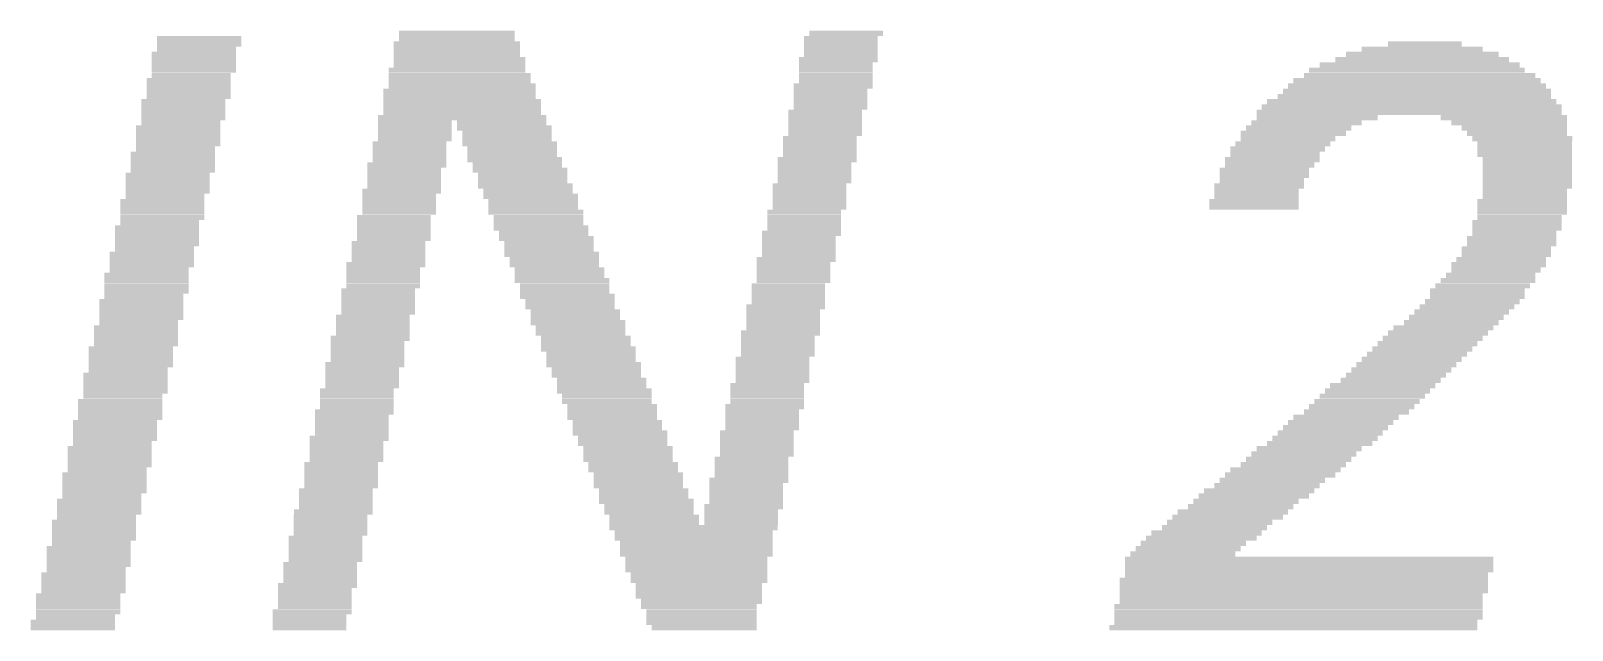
# Model space of a CAD drawing. Extents: x 3 to 114, y 9 to 132.
# Drawn here: x 3.49 to 7.955, y 40.716 to 42.453 of the extents above; entities that cross this region are included whole.
import ezdxf

# ---------------------------------------------------------------- set-up
doc = ezdxf.new("R2010")
doc.units = 0
doc.layers.add('254', color=53, linetype='CONTINUOUS')

# ---------------------------------------------------------------- blocks, each defined once
blk = doc.blocks.new('RECT')
blk.add_solid([(-0.5, -0.5), (0.5, -0.5), (-0.5, 0.5), (0.5, 0.5)])

msp = doc.modelspace()

# ---------------------------------------------------------------- block references
at = {"layer": '254', "yscale": 0.0152}
for p, xscale in [((3.9776, 42.4307), 0.2438), ((3.9776, 42.4155), 0.2438), ((4.7244, 42.4155), 0.3658), ((4.7244, 42.4459), 0.3353), ((4.7244, 42.4307), 0.3353), ((5.8369, 42.4307), 0.2134), ((5.8369, 42.4155), 0.2134), ((5.8522, 42.4459), 0.2134), ((7.5286, 42.4155), 0.2134), ((3.9624, 42.385), 0.2438), ((3.9624, 42.3697), 0.2438), ((3.97, 42.4002), 0.2286), ((4.7244, 42.4002), 0.3658), ((4.7244, 42.385), 0.3658), ((4.732, 42.3697), 0.381), ((5.8293, 42.3697), 0.2286), ((5.8369, 42.4002), 0.2134), ((5.8369, 42.385), 0.2134), ((7.5209, 42.3697), 0.5029), ((7.5209, 42.385), 0.442), ((7.5209, 42.4002), 0.3505), ((3.9624, 42.3545), 0.2438), ((3.9624, 42.3393), 0.2438), ((3.9548, 42.324), 0.2286), ((4.7244, 42.3393), 0.3962), ((4.732, 42.324), 0.4115), ((4.732, 42.3545), 0.381), ((5.8217, 42.3545), 0.2134), ((5.8217, 42.3393), 0.2134), ((5.8217, 42.324), 0.2134), ((7.5133, 42.324), 0.6706), ((7.5057, 42.3393), 0.6248), ((7.5133, 42.3545), 0.5791), ((3.9472, 42.3088), 0.2438), ((3.9472, 42.2935), 0.2438), ((4.732, 42.3088), 0.4115), ((4.7396, 42.2935), 0.4267), ((5.8141, 42.2935), 0.2286), ((5.8217, 42.3088), 0.2134), ((7.5057, 42.2935), 0.7468), ((7.5057, 42.3088), 0.7163), ((3.9319, 42.2478), 0.2438), ((3.9472, 42.2783), 0.2438), ((3.9472, 42.2631), 0.2438), ((4.732, 42.2783), 0.442), ((4.732, 42.2631), 0.442), ((4.7396, 42.2478), 0.4572), ((5.8064, 42.2783), 0.2134), ((5.8064, 42.2631), 0.2134), ((5.8064, 42.2478), 0.2134), ((7.4905, 42.2478), 0.8382), ((7.4981, 42.2631), 0.7925), ((7.5057, 42.2783), 0.7772), ((3.9319, 42.2326), 0.2438), ((3.9319, 42.2173), 0.2438), ((3.9319, 42.2021), 0.2438), ((4.7396, 42.2021), 0.4877), ((4.7396, 42.2326), 0.4572), ((4.7396, 42.2173), 0.4572), ((5.7912, 42.2173), 0.2134), ((5.7912, 42.2021), 0.2134), ((5.8064, 42.2326), 0.2134), ((7.4828, 42.2173), 0.8839), ((7.2161, 42.2021), 0.3505), ((7.4905, 42.2326), 0.8687), ((7.7572, 42.2021), 0.3658), ((3.9167, 42.1716), 0.2438), ((3.9167, 42.1564), 0.2438), ((3.9243, 42.1869), 0.2286), ((4.6025, 42.1869), 0.2134), ((4.6025, 42.1716), 0.2134), ((4.6025, 42.1564), 0.2134), ((4.8539, 42.1869), 0.2591), ((4.8616, 42.1716), 0.2743), ((4.8692, 42.1564), 0.2591), ((5.7912, 42.1869), 0.2134), ((5.7912, 42.1716), 0.2134), ((5.7912, 42.1564), 0.2134), ((7.1476, 42.1564), 0.3048), ((7.1628, 42.1716), 0.3048), ((7.1857, 42.1869), 0.32), ((7.7724, 42.1869), 0.3353), ((7.7876, 42.1716), 0.3048), ((7.7953, 42.1564), 0.2896), ((3.9167, 42.1411), 0.2438), ((3.9167, 42.1259), 0.2438), ((3.9091, 42.1107), 0.2286), ((4.5872, 42.1259), 0.2134), ((4.5872, 42.1107), 0.2134), ((4.6025, 42.1411), 0.2134), ((4.8692, 42.1411), 0.2591), ((4.8768, 42.1259), 0.2743), ((4.8844, 42.1107), 0.2591), ((5.776, 42.1411), 0.2134), ((5.776, 42.1259), 0.2134), ((5.776, 42.1107), 0.2134), ((7.1018, 42.1107), 0.2743), ((7.1171, 42.1259), 0.2743), ((7.1323, 42.1411), 0.2743), ((7.8105, 42.1411), 0.2896), ((7.8181, 42.1259), 0.2743), ((7.8181, 42.1107), 0.2743), ((3.9014, 42.0954), 0.2438), ((3.9014, 42.0802), 0.2438), ((3.9014, 42.0649), 0.2438), ((4.5796, 42.0649), 0.2286), ((4.5872, 42.0954), 0.2134), ((4.5872, 42.0802), 0.2134), ((4.8844, 42.0954), 0.2591), ((4.892, 42.0802), 0.2743), ((4.8997, 42.0649), 0.2591), ((5.7683, 42.0802), 0.2286), ((5.7607, 42.0649), 0.2134), ((5.776, 42.0954), 0.2134), ((7.0866, 42.0802), 0.2743), ((7.079, 42.0649), 0.2591), ((7.0942, 42.0954), 0.2591), ((7.8181, 42.0954), 0.2743), ((7.8257, 42.0802), 0.2591), ((7.8257, 42.0649), 0.2591), ((3.8862, 42.0345), 0.2438), ((3.8862, 42.0192), 0.2438), ((3.9014, 42.0497), 0.2438), ((4.572, 42.0497), 0.2134), ((4.572, 42.0345), 0.2134), ((4.572, 42.0192), 0.2134), ((4.9073, 42.0497), 0.2743), ((4.9149, 42.0345), 0.2591), ((4.9149, 42.0192), 0.2591), ((5.7607, 42.0497), 0.2134), ((5.7607, 42.0345), 0.2134), ((5.7607, 42.0192), 0.2134), ((7.0637, 42.0497), 0.2591), ((7.0637, 42.0345), 0.2591), ((7.0561, 42.0192), 0.2438), ((7.8257, 42.0497), 0.2591), ((7.8257, 42.0345), 0.2591), ((7.8257, 42.0192), 0.2591), ((3.8862, 42.004), 0.2438), ((3.8862, 41.9887), 0.2438), ((3.8786, 41.9735), 0.2286), ((4.5644, 41.9887), 0.2286), ((4.5568, 41.9735), 0.2134), ((4.572, 42.004), 0.2134), ((4.9225, 42.004), 0.2743), ((4.9301, 41.9887), 0.2591), ((4.9378, 41.9735), 0.2743), ((5.7455, 42.004), 0.2134), ((5.7455, 41.9887), 0.2134), ((5.7455, 41.9735), 0.2134), ((7.0485, 42.004), 0.2591), ((7.0409, 41.9887), 0.2438), ((7.0409, 41.9735), 0.2438), ((7.8257, 42.004), 0.2591), ((7.8181, 41.9887), 0.2438), ((7.8181, 41.9735), 0.2438), ((3.871, 41.9583), 0.2438), ((3.871, 41.943), 0.2438), ((3.871, 41.9278), 0.2438), ((4.5568, 41.9583), 0.2134), ((4.5568, 41.943), 0.2134), ((4.5568, 41.9278), 0.2134), ((4.9454, 41.9583), 0.2591), ((4.9454, 41.943), 0.2591), ((4.953, 41.9278), 0.2743), ((5.7302, 41.9278), 0.2134), ((5.7455, 41.9583), 0.2134), ((5.7455, 41.943), 0.2134), ((7.0333, 41.9583), 0.2591), ((7.0333, 41.943), 0.2591), ((7.8105, 41.9583), 0.2591), ((7.8105, 41.943), 0.2591), ((7.8105, 41.9278), 0.2591), ((3.8557, 41.8821), 0.2438), ((3.8633, 41.8973), 0.2286), ((3.871, 41.9125), 0.2438), ((4.5415, 41.9125), 0.2134), ((4.5415, 41.8973), 0.2134), ((4.5415, 41.8821), 0.2134), ((4.9606, 41.9125), 0.2591), ((4.9606, 41.8973), 0.2591), ((4.9682, 41.8821), 0.2743), ((5.7302, 41.9125), 0.2134), ((5.7302, 41.8973), 0.2134), ((5.7302, 41.8821), 0.2134), ((7.7953, 41.8973), 0.2591), ((7.7953, 41.8821), 0.2591), ((7.8029, 41.9125), 0.2438), ((3.8557, 41.8668), 0.2438), ((3.8557, 41.8516), 0.2438), ((3.8557, 41.8363), 0.2438), ((4.5263, 41.8363), 0.2134), ((4.5415, 41.8668), 0.2134), ((4.5415, 41.8516), 0.2134), ((4.9759, 41.8668), 0.2591), ((4.9835, 41.8516), 0.2743), ((4.9911, 41.8363), 0.2591), ((5.7226, 41.8668), 0.2286), ((5.715, 41.8516), 0.2134), ((5.715, 41.8363), 0.2134), ((7.78, 41.8516), 0.2591), ((7.78, 41.8363), 0.2591), ((7.7876, 41.8668), 0.2438), ((3.8405, 41.8059), 0.2438), ((3.8405, 41.7906), 0.2438), ((3.8481, 41.8211), 0.2286), ((4.5263, 41.8211), 0.2134), ((4.5263, 41.8059), 0.2134), ((4.5263, 41.7906), 0.2134), ((4.9911, 41.8211), 0.2591), ((4.9987, 41.8059), 0.2743), ((5.0063, 41.7906), 0.2591), ((5.7074, 41.7906), 0.2286), ((5.715, 41.8211), 0.2134), ((5.715, 41.8059), 0.2134), ((7.7495, 41.7906), 0.2591), ((7.7648, 41.8211), 0.2591), ((7.7648, 41.8059), 0.2591), ((3.8252, 41.7449), 0.2438), ((3.8405, 41.7754), 0.2438), ((3.8329, 41.7601), 0.2286), ((4.511, 41.7601), 0.2134), ((4.511, 41.7449), 0.2134), ((4.5187, 41.7754), 0.2286), ((5.0063, 41.7754), 0.2591), ((5.0216, 41.7601), 0.2591), ((5.0216, 41.7449), 0.2591), ((5.6998, 41.7754), 0.2134), ((5.6998, 41.7601), 0.2134), ((5.6998, 41.7449), 0.2134), ((7.7191, 41.7449), 0.2591), ((7.7419, 41.7754), 0.2743), ((7.7343, 41.7601), 0.2591), ((3.8252, 41.7297), 0.2438), ((3.8252, 41.7144), 0.2438), ((3.8252, 41.6992), 0.2438), ((4.4958, 41.6992), 0.2134), ((4.511, 41.7297), 0.2134), ((4.511, 41.7144), 0.2134), ((5.0292, 41.7297), 0.2743), ((5.0368, 41.7144), 0.2591), ((5.0368, 41.6992), 0.2591), ((5.6845, 41.7144), 0.2134), ((5.6845, 41.6992), 0.2134), ((5.6998, 41.7297), 0.2134), ((7.681, 41.6992), 0.2743), ((7.6962, 41.7144), 0.2743), ((7.7114, 41.7297), 0.2743), ((3.81, 41.6687), 0.2438), ((3.8176, 41.6839), 0.2286), ((4.4958, 41.6839), 0.2134), ((4.4958, 41.6687), 0.2134), ((5.0444, 41.6839), 0.2743), ((5.0521, 41.6687), 0.2591), ((5.6845, 41.6839), 0.2134), ((5.6845, 41.6687), 0.2134), ((7.6657, 41.6687), 0.2743), ((7.681, 41.6839), 0.2743), ((3.81, 41.6535), 0.2438), ((3.81, 41.6382), 0.2438), ((3.81, 41.623), 0.2438), ((4.4806, 41.623), 0.2134), ((4.4958, 41.6535), 0.2134), ((4.4958, 41.6382), 0.2134), ((5.0521, 41.6535), 0.2591), ((5.0673, 41.6382), 0.2591), ((5.0673, 41.623), 0.2591), ((5.6769, 41.6535), 0.2286), ((5.6693, 41.6382), 0.2134), ((5.6693, 41.623), 0.2134), ((7.62, 41.623), 0.2743), ((7.6352, 41.6382), 0.2743), ((7.6505, 41.6535), 0.2743), ((3.7948, 41.5925), 0.2438), ((3.7948, 41.5773), 0.2438), ((3.8024, 41.6077), 0.2286), ((4.4806, 41.6077), 0.2134), ((4.4806, 41.5925), 0.2134), ((4.4806, 41.5773), 0.2134), ((5.0749, 41.6077), 0.2743), ((5.0825, 41.5925), 0.2591), ((5.0825, 41.5773), 0.2591), ((5.6617, 41.5773), 0.2286), ((5.6693, 41.6077), 0.2134), ((5.6693, 41.5925), 0.2134), ((7.5667, 41.5773), 0.2896), ((7.5819, 41.5925), 0.2896), ((7.6048, 41.6077), 0.2743), ((3.7795, 41.5315), 0.2438), ((3.7948, 41.562), 0.2438), ((3.7948, 41.5468), 0.2438), ((4.4729, 41.562), 0.2286), ((4.4653, 41.5468), 0.2134), ((4.4653, 41.5315), 0.2134), ((5.0978, 41.562), 0.2591), ((5.0978, 41.5468), 0.2591), ((5.1054, 41.5315), 0.2743), ((5.654, 41.562), 0.2134), ((5.654, 41.5468), 0.2134), ((5.654, 41.5315), 0.2134), ((7.5209, 41.5315), 0.2896), ((7.5362, 41.5468), 0.2896), ((7.5514, 41.562), 0.2896), ((3.7795, 41.5163), 0.2438), ((3.7795, 41.5011), 0.2438), ((3.7795, 41.4858), 0.2438), ((4.4577, 41.4858), 0.2286), ((4.4653, 41.5163), 0.2134), ((4.4653, 41.5011), 0.2134), ((5.1206, 41.4858), 0.2743), ((5.113, 41.5163), 0.2591), ((5.113, 41.5011), 0.2591), ((5.6388, 41.5011), 0.2134), ((5.6388, 41.4858), 0.2134), ((5.654, 41.5163), 0.2134), ((7.4752, 41.4858), 0.2896), ((7.4905, 41.5011), 0.2896), ((7.5057, 41.5163), 0.2896), ((3.7643, 41.4553), 0.2438), ((3.7643, 41.4401), 0.2438), ((3.7719, 41.4706), 0.2286), ((4.4501, 41.4706), 0.2134), ((4.4501, 41.4553), 0.2134), ((4.4501, 41.4401), 0.2134), ((5.1283, 41.4706), 0.2591), ((5.1283, 41.4553), 0.2591), ((5.1435, 41.4401), 0.2591), ((5.6388, 41.4706), 0.2134), ((5.6388, 41.4553), 0.2134), ((5.6388, 41.4401), 0.2134), ((7.4295, 41.4401), 0.2896), ((7.4447, 41.4553), 0.2896), ((7.46, 41.4706), 0.2896), ((3.7643, 41.4249), 0.2438), ((3.7643, 41.4096), 0.2438), ((3.7567, 41.3944), 0.2286), ((4.4348, 41.4096), 0.2134), ((4.4348, 41.3944), 0.2134), ((4.4501, 41.4249), 0.2134), ((5.1511, 41.4096), 0.2743), ((5.1435, 41.4249), 0.2591), ((5.1587, 41.3944), 0.2591), ((5.6236, 41.4249), 0.2134), ((5.6236, 41.4096), 0.2134), ((5.6236, 41.3944), 0.2134), ((7.3762, 41.3944), 0.3048), ((7.3914, 41.4096), 0.3048), ((7.4066, 41.4249), 0.3048), ((3.749, 41.3791), 0.2438), ((3.749, 41.3639), 0.2438), ((3.749, 41.3487), 0.2438), ((4.4272, 41.3487), 0.2286), ((4.4348, 41.3791), 0.2134), ((4.4348, 41.3639), 0.2134), ((5.1587, 41.3791), 0.2591), ((5.174, 41.3639), 0.2591), ((5.174, 41.3487), 0.2591), ((5.6159, 41.3639), 0.2286), ((5.6083, 41.3487), 0.2134), ((5.6236, 41.3791), 0.2134), ((7.3304, 41.3487), 0.3048), ((7.3457, 41.3639), 0.3048), ((7.3609, 41.3791), 0.3048), ((3.7338, 41.3182), 0.2438), ((3.7338, 41.3029), 0.2438), ((3.749, 41.3334), 0.2438), ((4.4196, 41.3334), 0.2134), ((4.4196, 41.3182), 0.2134), ((4.4196, 41.3029), 0.2134), ((5.174, 41.3334), 0.2591), ((5.1892, 41.3182), 0.2591), ((5.1892, 41.3029), 0.2591), ((5.6083, 41.3334), 0.2134), ((5.6083, 41.3182), 0.2134), ((5.6083, 41.3029), 0.2134), ((7.2695, 41.3029), 0.3048), ((7.2847, 41.3182), 0.3048), ((7.3, 41.3334), 0.3048), ((3.7338, 41.2877), 0.2438), ((3.7338, 41.2725), 0.2438), ((3.7262, 41.2572), 0.2286), ((4.412, 41.2725), 0.2286), ((4.4044, 41.2572), 0.2134), ((4.4196, 41.2877), 0.2134), ((5.1968, 41.2877), 0.2743), ((5.2045, 41.2725), 0.2591), ((5.2045, 41.2572), 0.2591), ((5.5931, 41.2877), 0.2134), ((5.5931, 41.2725), 0.2134), ((5.5931, 41.2572), 0.2134), ((7.2238, 41.2572), 0.3048), ((7.239, 41.2725), 0.3048), ((7.2542, 41.2877), 0.3048), ((3.7186, 41.242), 0.2438), ((3.7186, 41.2267), 0.2438), ((3.7186, 41.2115), 0.2438), ((4.4044, 41.242), 0.2134), ((4.4044, 41.2267), 0.2134), ((4.4044, 41.2115), 0.2134), ((5.2197, 41.242), 0.2591), ((5.2197, 41.2267), 0.2591), ((5.2197, 41.2115), 0.2591), ((5.5778, 41.2115), 0.2134), ((5.5931, 41.242), 0.2134), ((5.5931, 41.2267), 0.2134), ((7.1628, 41.2115), 0.3048), ((7.178, 41.2267), 0.3048), ((7.1933, 41.242), 0.3048), ((3.7033, 41.1658), 0.2438), ((3.7109, 41.181), 0.2286), ((3.7186, 41.1963), 0.2438), ((4.3891, 41.1963), 0.2134), ((4.3891, 41.181), 0.2134), ((4.3891, 41.1658), 0.2134), ((5.2349, 41.1963), 0.2591), ((5.2349, 41.181), 0.2591), ((5.2502, 41.1658), 0.2591), ((5.5778, 41.1963), 0.2134), ((5.5778, 41.181), 0.2134), ((5.5778, 41.1658), 0.2134), ((7.1095, 41.1658), 0.32), ((7.1247, 41.181), 0.32), ((7.1476, 41.1963), 0.3048), ((3.7033, 41.1505), 0.2438), ((3.7033, 41.1353), 0.2438), ((3.7033, 41.1201), 0.2438), ((4.3739, 41.1201), 0.2134), ((4.3891, 41.1505), 0.2134), ((4.3891, 41.1353), 0.2134), ((5.2502, 41.1505), 0.2591), ((5.2502, 41.1353), 0.2591), ((5.2654, 41.1201), 0.2591), ((5.5702, 41.1505), 0.2286), ((5.5626, 41.1353), 0.2134), ((5.5626, 41.1201), 0.2134), ((7.0485, 41.1201), 0.32), ((7.0714, 41.1353), 0.3048), ((7.0866, 41.1505), 0.3048), ((3.6881, 41.0896), 0.2438), ((3.6881, 41.0743), 0.2438), ((3.6957, 41.1048), 0.2286), ((4.3739, 41.1048), 0.2134), ((4.3739, 41.0896), 0.2134), ((4.3739, 41.0743), 0.2134), ((5.2654, 41.1048), 0.2591), ((5.273, 41.0896), 0.2743), ((5.2807, 41.0743), 0.2591), ((5.555, 41.0743), 0.2286), ((5.5626, 41.1048), 0.2134), ((5.5626, 41.0896), 0.2134), ((6.9952, 41.0743), 0.3048), ((7.0104, 41.0896), 0.3048), ((7.0333, 41.1048), 0.32), ((3.6728, 41.0286), 0.2438), ((3.6881, 41.0591), 0.2438), ((3.6805, 41.0439), 0.2286), ((4.3586, 41.0439), 0.2134), ((4.3586, 41.0286), 0.2134), ((4.3663, 41.0591), 0.2286), ((5.2807, 41.0591), 0.2591), ((5.2959, 41.0439), 0.2591), ((5.2959, 41.0286), 0.2591), ((5.5474, 41.0591), 0.2134), ((5.5474, 41.0439), 0.2134), ((5.5474, 41.0286), 0.2134), ((6.9342, 41.0286), 0.3048), ((6.9571, 41.0439), 0.32), ((6.9723, 41.0591), 0.32), ((3.6728, 41.0134), 0.2438), ((3.6728, 40.9981), 0.2438), ((4.3586, 41.0134), 0.2134), ((4.3586, 40.9981), 0.2134), ((5.4102, 41.0134), 0.4877), ((5.4102, 40.9981), 0.4572), ((6.8961, 40.9981), 0.32), ((6.919, 41.0134), 0.3048), ((3.6576, 40.9524), 0.2438), ((3.6728, 40.9829), 0.2438), ((3.6652, 40.9677), 0.2286), ((4.3434, 40.9829), 0.2134), ((4.3434, 40.9677), 0.2134), ((4.3434, 40.9524), 0.2134), ((5.4102, 40.9829), 0.4572), ((5.4178, 40.9677), 0.442), ((5.4178, 40.9524), 0.442), ((6.8428, 40.9524), 0.3048), ((6.858, 40.9677), 0.3048), ((6.8809, 40.9829), 0.32), ((3.6576, 40.9372), 0.2438), ((3.6576, 40.9219), 0.2438), ((3.6576, 40.9067), 0.2438), ((4.3282, 40.9067), 0.2134), ((4.3434, 40.9372), 0.2134), ((4.3434, 40.9219), 0.2134), ((5.4178, 40.9372), 0.442), ((5.4178, 40.9219), 0.4115), ((5.4178, 40.9067), 0.4115), ((7.1933, 40.9219), 1.0668), ((7.1933, 40.9067), 1.0668), ((6.8275, 40.9372), 0.3048), ((3.6424, 40.8762), 0.2438), ((3.6424, 40.861), 0.2438), ((3.65, 40.8915), 0.2286), ((4.3282, 40.8915), 0.2134), ((4.3282, 40.8762), 0.2134), ((4.3282, 40.861), 0.2134), ((5.4178, 40.8915), 0.4115), ((5.4254, 40.8762), 0.3962), ((5.4254, 40.861), 0.3962), ((7.178, 40.861), 1.0668), ((7.1933, 40.8915), 1.0668), ((7.1857, 40.8762), 1.0516), ((3.6271, 40.8153), 0.2438), ((3.6424, 40.8457), 0.2438), ((3.6424, 40.8305), 0.2438), ((4.3205, 40.8457), 0.2286), ((4.3129, 40.8305), 0.2134), ((4.3129, 40.8153), 0.2134), ((5.4254, 40.8457), 0.3658), ((5.4254, 40.8305), 0.3658), ((5.4254, 40.8153), 0.3658), ((7.178, 40.8457), 1.0668), ((7.178, 40.8305), 1.0668), ((7.1704, 40.8153), 1.0516), ((3.6271, 40.8), 0.2438), ((3.6271, 40.7848), 0.2438), ((3.6271, 40.7695), 0.2438), ((4.3053, 40.7695), 0.2286), ((4.3129, 40.8), 0.2134), ((4.3129, 40.7848), 0.2134), ((5.4254, 40.7848), 0.3353), ((5.4331, 40.8), 0.3505), ((5.4331, 40.7695), 0.32), ((7.1628, 40.7848), 1.0668), ((7.1628, 40.7695), 1.0668), ((7.1704, 40.8), 1.0516), ((3.6119, 40.7391), 0.2438), ((3.6119, 40.7238), 0.2438), ((3.6195, 40.7543), 0.2286), ((4.2977, 40.7543), 0.2134), ((4.2977, 40.7391), 0.2134), ((4.2977, 40.7238), 0.2134), ((5.4331, 40.7543), 0.32), ((5.4331, 40.7391), 0.32), ((5.4407, 40.7238), 0.3048), ((7.1476, 40.7238), 1.0668), ((7.1628, 40.7543), 1.0668), ((7.1552, 40.7391), 1.0516)]:
    msp.add_blockref('RECT', p, dxfattribs=dict(at, xscale=xscale))

doc.saveas('drawing.dxf')
